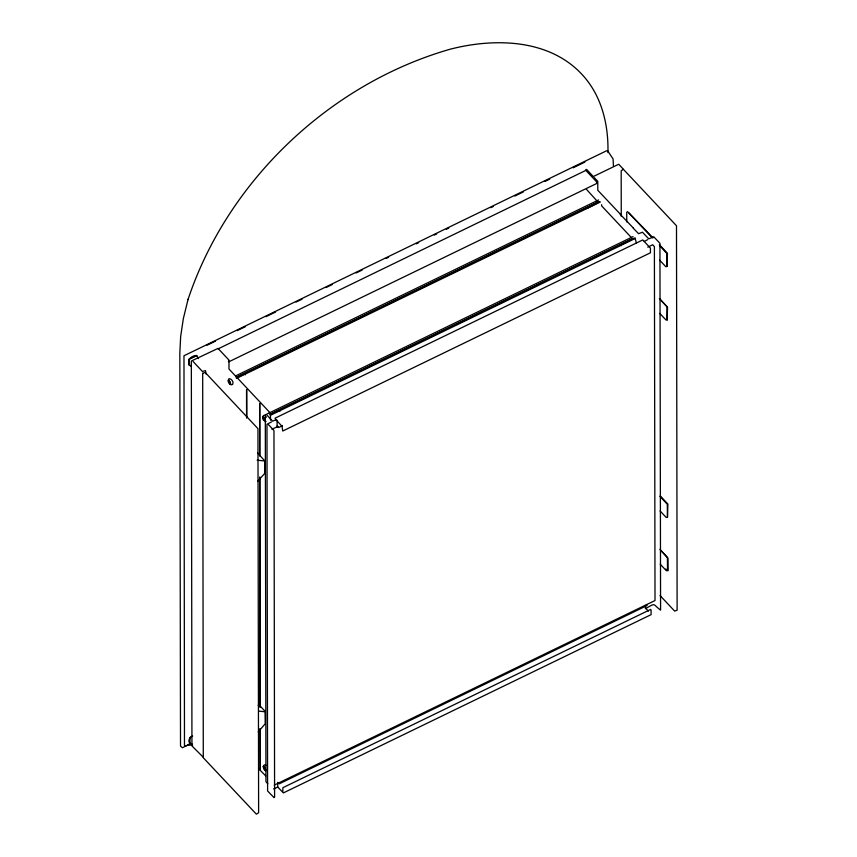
<?xml version="1.0" encoding="UTF-8"?>
<svg xmlns="http://www.w3.org/2000/svg" width="857" height="857" viewBox="0 0 857 857"><rect width="100%" height="100%" fill="white"/><g stroke="black" fill="none" stroke-linecap="round" stroke-linejoin="round"><path stroke-width="1.29" d="M620.275 214.357L633.462 228.144M620.436 214.271L597.79 190.275L597.779 181.32L594.19 177.57M601.614 204.673L601.689 205.948L631.459 237.657M282.842 791.439L282.864 787.701L650.57 609.456L651.063 609.991L651.116 614.64L283.367 792.918L277.422 786.662M659.879 496.192L667.303 504.302L667.453 517.296L666.253 517.499L660.061 510.911M187.983 299.693L183.334 318.654L180.666 336.458L179.831 352.977L180.516 746.093L182.348 747.754L189.301 744.379M188.015 299.607L188.197 298.986M189.697 737.598C190.972 749.832 187.865 740.598 190.35 737.266M188.229 298.889C227.983 180.195 330.631 83.161 450.953 48.988L451.746 48.806C495.914 37.772 550.151 39.186 582.792 75.309C601.775 96.123 608.62 125.004 607.934 152.578M268.595 413.213L265.306 414.917L265.949 781.659L267.791 783.769M257.753 481.131L264.642 473.535L264.749 460.884L257.507 452.882M258.193 731.932L265.209 723.79L265.059 711.256L258.825 704.615M264.363 419.78L264.106 420.637L266.109 421.548M599.204 201.663L236.575 377.444M633.634 238.321L269.784 414.692M207.073 345.232L215.493 341.15M237.132 330.663L245.552 326.581M265.991 316.672L275.6 312.012M296.04 302.103L302.05 299.189M326.099 287.534L332.109 284.62M356.148 272.965L362.168 270.051M386.207 258.396L388.617 257.239M416.266 243.838L418.666 242.67M434.295 235.097L436.706 233.929M446.315 229.269L448.725 228.101M490.804 207.705L493.204 206.537M514.843 196.049L523.263 191.968M544.902 181.48L549.712 179.145M573.108 167.811L584.87 162.102M196.146 355.548C190.329 355.784 185.723 361.75 190.661 366.164M235.621 375.902L598.615 199.949M236.232 377.348L598.914 201.556M236.35 377.819L244.524 373.856L245.381 374.777M599.557 201.759L586.691 208.605M236.489 378.365L600.382 201.984M246.537 389.667L246.58 417.895M629.092 213.072L653.002 237.882M269.044 413.053L633.034 236.618M270.651 414.017L632.134 238.803M270.791 414.488L278.964 410.535L279.821 411.446M635.123 237.871L621.25 244.599L621.25 245.67M270.866 415.077L634.758 238.696M277.218 421.087L282.039 426.304L282.735 431.028L650.442 252.794L650.431 248.102L642.761 239.939L275.065 418.173L276.415 420.476M277.207 425.929L278.707 427.514L282.424 425.715M271.98 429.293L278 426.379M647.753 247.159L652.691 244.759L654.394 246.57L655.016 600.543L274.294 785.087M667.057 266.173L667.453 253.276L659.322 244.62M667.153 320.197L667.549 307.299L659.419 298.643M192.643 736.152C187.844 736.506 188.165 744.797 192.6 745.504M189.268 744.251C184.405 745.601 189.633 745.836 192.118 744.058M667.496 516.975L667.892 504.066L660.661 496.374M203.441 757.438L191.947 745.901L191.336 361.033L218.021 348.403L228.98 360.079L228.99 369.035L270.426 413.149L270.491 420.187M273.565 788.933L277.722 787.144L277.743 782.902M185.862 746.051L184.48 745.44L183.976 355.751L606.542 150.8L607.667 150.821L613.087 158.995L613.43 166.108M196.049 355.516L196.799 355.58L189.043 359.137L189.172 365.35L189.376 359.04L196.628 355.516L198.46 358.612M264.385 767.551L263.528 766.994M257.164 460.177L263.913 460.905M258.9 711.117L264.352 711.696M265.852 770.786C262.606 770.432 262.542 762.709 266.056 765.333M263.699 417.391L265.049 420.476L264.47 418.848M263.945 417.391L264.31 418.162M652.231 237.71L627.56 211.647L626.724 212.3L626.746 221.974M659.451 245.402L666.875 253.511L667.014 266.495L665.825 266.709L659.622 260.121M597.04 200.988L586.445 189.333M636.365 242.885L635.23 238.792M659.772 313.383L665.91 319.918L667.1 319.725L666.96 306.72L659.472 298.536M660.758 550.398L667.989 558.1L668.01 570.794L665.782 569.069M660.211 564.174L666.35 570.719L667.539 570.516L667.399 557.521L659.911 549.326M660.029 595.54L674.652 611.095L677.116 610.205L676.494 225.755L623.425 169.354L621.175 170.747L621.261 216.382M648.417 611.159L645.46 607.934L645.385 605.363M645.332 608.652C656.408 602.803 651.92 603.542 660.576 610.163L659.933 243.302L653.762 236.778L648.749 238.846L642.471 232.215L638.583 233.682L633.302 228.23M267.138 415.313L272.644 421.151L276.222 419.651L277.068 420.23L277.122 427.15M230.437 382.811L230.608 383.807L229.258 380.722L230.04 382.179M268.455 424.601L273.961 430.503L274.594 797.246L274.015 797.599L267.598 791L266.966 424.258L271.508 421.955M258.203 705.15L259.96 707.014M265.477 768.922L265.649 769.918L264.374 766.897L265.081 768.279M277.947 782.377L279.328 783.78L647.035 605.545L646.81 604.614M258.675 768.386L260.367 770.197L260.292 728.589M265.734 775.917L260.196 770.282L260.132 728.675M266.366 417.198C263.517 411.017 261.299 420.958 264.31 420.026M193.104 361.536L202.434 371.467L205.551 370.62L205.926 373.963M228.423 361.236L228.915 361.761L596.622 183.527L596.622 181.855L585.856 170.393L218.085 348.874M647.613 239.649L644.271 241.47M623.21 169.033L618.711 164.255L593.301 176.553L586.606 169.418L585.513 170.093M259.821 455.763L259.725 403.454L259.65 455.838M259.853 477.156L260.26 707.196M259.692 477.242L260.089 705.943M246.709 389.731L246.752 417.809M228.316 381.022C228.176 383.025 230.865 385.971 232.686 384.375C234.786 379.437 225.873 376.073 229.344 381.44L228.358 380.979L228.508 379.726L228.316 381.022M262.788 417.38L262.949 416.395L262.788 417.38M263.442 766.404L263.356 767.122L263.549 765.826L263.442 766.404M202.68 373.298L203.291 757.749L256.361 814.15L258.621 812.757L257.946 428.639L205.144 372.409L202.68 373.298M229.505 383.443C229.505 384.922 230.554 382.147 229.505 383.443M264.545 769.543C264.567 771.032 265.595 768.258 264.545 769.543M263.656 418.141L262.778 417.563L263.656 418.141"/></g></svg>
